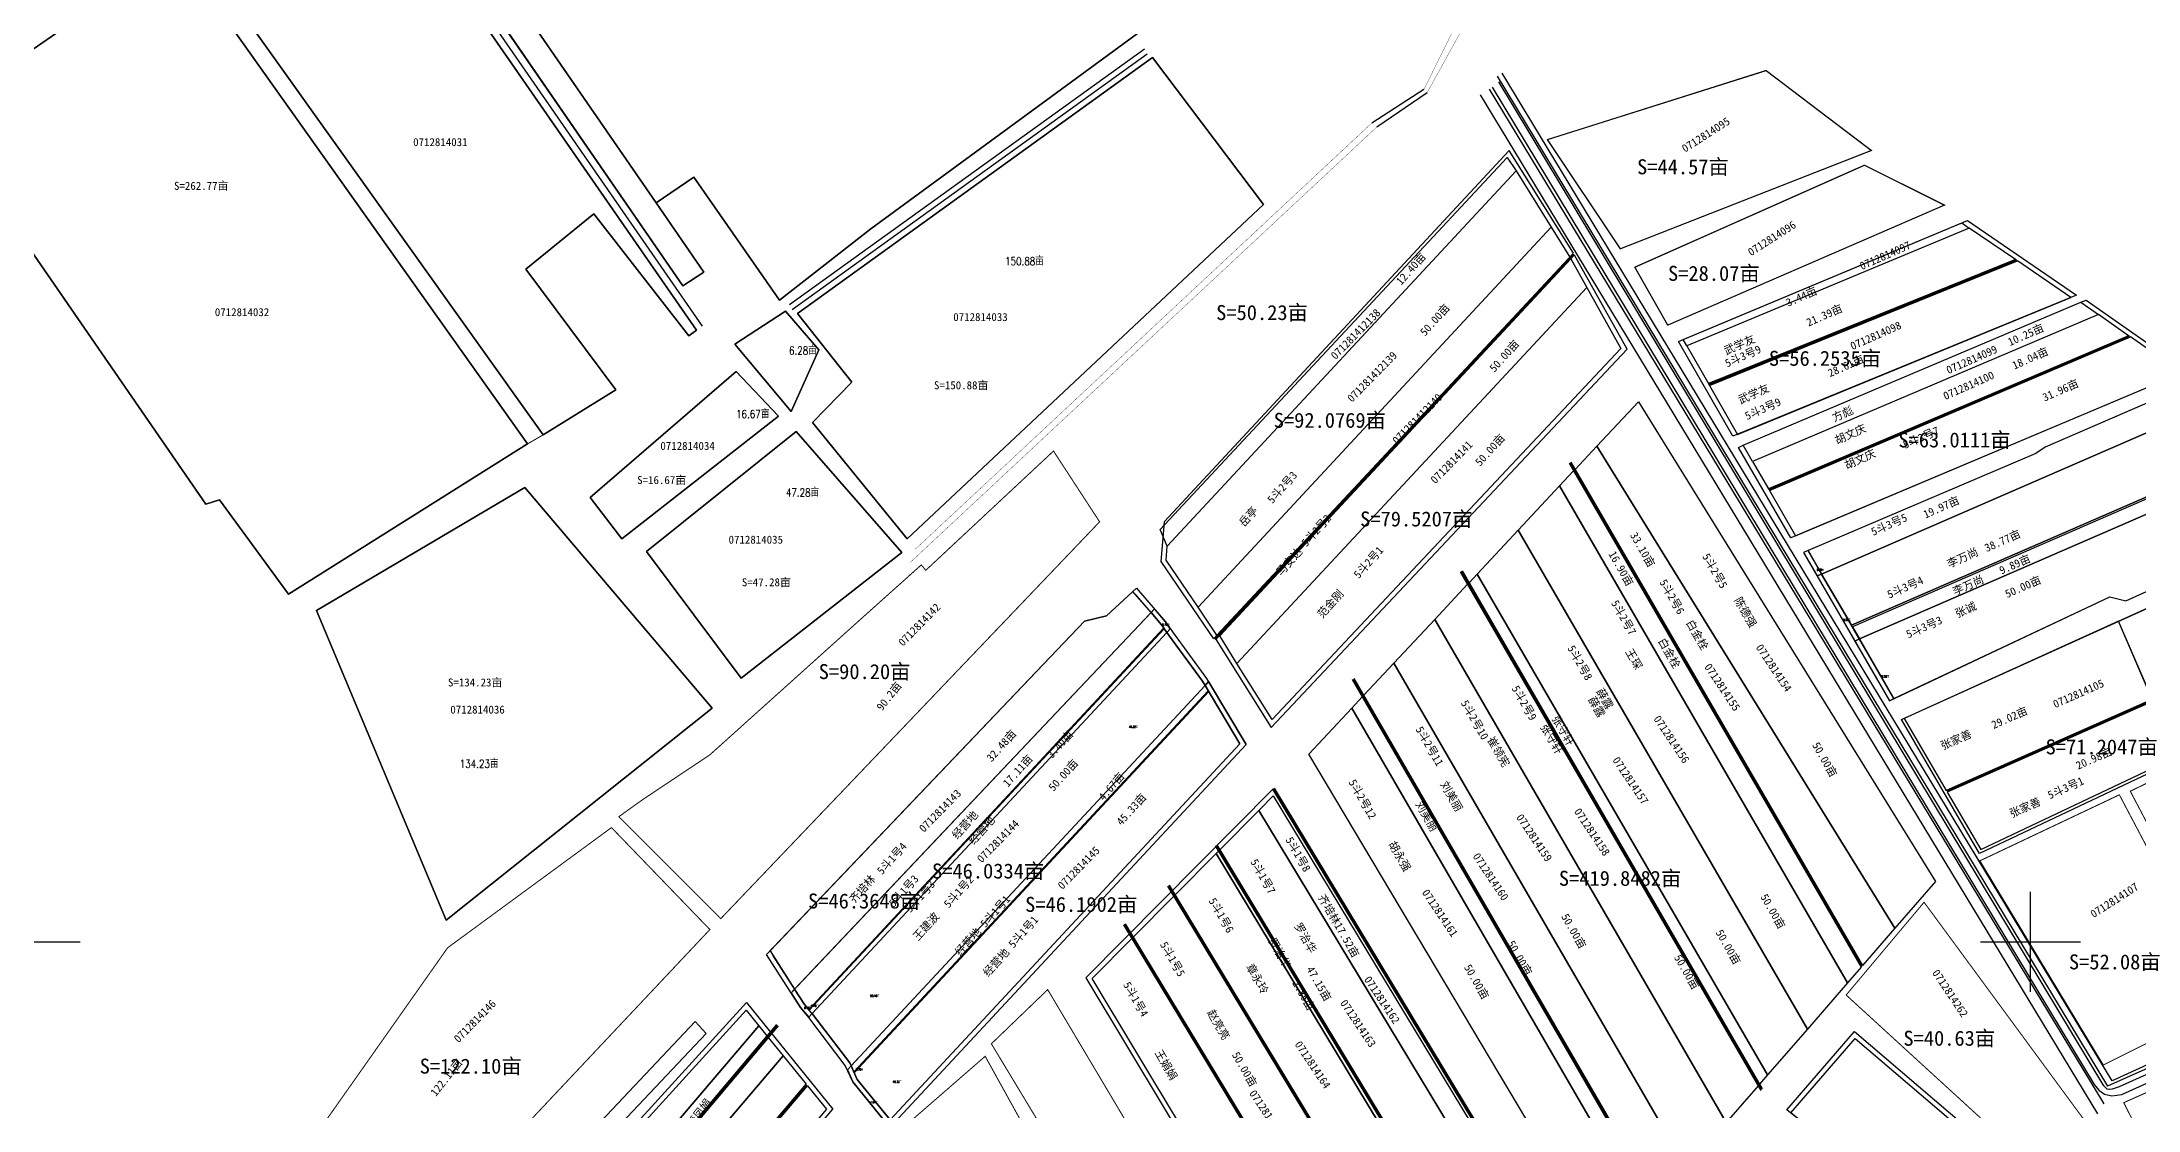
# Model space of a CAD drawing. Extents: x 541673 to 553395, y 4989791 to 4997334.
# Drawn here: x 543012 to 545108, y 4991832 to 4992900 of the extents above; entities that cross this region are included whole.
import ezdxf
from ezdxf.enums import TextEntityAlignment as Align

# ---------------------------------------------------------------- set-up
doc = ezdxf.new("R2010")
doc.units = 0
doc.header["$LTSCALE"] = 10
for name, color, linetype in [('2020.3月分地', 6, 'CONTINUOUS'), ('2021年', 2, 'CONTINUOUS'), ('2022年', 2, 'CONTINUOUS'), ('MJZJ', 4, 'CONTINUOUS'), ('TK', 7, 'CONTINUOUS'), ('出地桩', 7, 'CONTINUOUS'), ('地块名称', 7, 'CONTINUOUS'), ('地籍号', 7, 'CONTINUOUS'), ('承包户', 7, 'CONTINUOUS'), ('林带', 7, 'CONTINUOUS'), ('注记', 1, 'CONTINUOUS'), ('测地框', 7, 'CONTINUOUS'), ('经营地', 6, 'CONTINUOUS'), ('经营地面积', 6, 'CONTINUOUS'), ('路林渠', 7, 'CONTINUOUS'), ('身份地块', 7, 'CONTINUOUS'), ('退界后面积', 7, 'CONTINUOUS'), ('长期合同', 6, 'CONTINUOUS')]:
    doc.layers.add(name, color=color, linetype=linetype)
doc.styles.add('HZ', font='rs.shx', dxfattribs={"width": 0.8, "bigfont": 'hztxt.shx'})
doc.styles.add('宋体', font='SimSun.ttf')

msp = doc.modelspace()

# ---------------------------------------------------------------- linework, layer by layer
at = {"layer": '2020.3月分地', "color": 3, "linetype": 'Continuous'}
for points in [[(544485.8, 4992771.3), (544520.9, 4992714.9), (544167.7, 4992334.7), (544135.7, 4992381.8), (544136.8, 4992395.8)], [(544437.2, 4992357.7), (544727.7, 4991856), (544695.9, 4991819.3), (544404.4, 4992322.6)], [(544446.9, 4992368), (544737.1, 4991866.8), (544729.1, 4991857.6), (544438.7, 4992359.2)], [(544363.6, 4992278.9), (544656.2, 4991773.6), (544626.8, 4991739.7), (544333.3, 4992246.5)], [(544331.9, 4992245), (544625.4, 4991738.1), (544615.4, 4991726.5), (544321.5, 4992233.9)], [(544143.4, 4992045.6), (544450.9, 4991536.5), (544413, 4991491.3), (544102.9, 4992004.6)]]:
    msp.add_lwpolyline(points, close=True, dxfattribs=at)
at = {"layer": '2020.3月分地', "color": 3, "linetype": 'Continuous', "flags": 128}
for points in [[(544120.7, 4992329.4), (544102.6, 4992350.4), (544076.3, 4992326), (544054.2, 4992320.8), (543739.8, 4991991), (543764.3, 4991952.7)], [(544174.7, 4992256.5), (544172.1, 4992260.8), (544138.1, 4992307.1), (544136.5, 4992309.5), (543781.8, 4991928.2), (543782.6, 4991927.3), (543819.4, 4991879), (543820.8, 4991875.9)]]:
    msp.add_lwpolyline(points, close=True, dxfattribs=at)
at = {"layer": '2021年', "color": 4, "linetype": 'Continuous'}
for points in [[(544404.4, 4992322.6), (544695.9, 4991819.3), (544656.2, 4991773.6), (544363.6, 4992278.9)], [(544824.8, 4991903.3), (545072.9, 4991691.4), (545011.4, 4991627.8), (544760.5, 4991829)]]:
    msp.add_lwpolyline(points, close=True, dxfattribs=at)
at = {"layer": '2022年', "color": 4, "linetype": 'Continuous', "flags": 128}
for points in [[(545252, 4992504.3), (545195, 4992543.6), (544791.3, 4992368), (544821, 4992316.8)], [(545267.4, 4992493.7), (545253.9, 4992503), (544822, 4992315.1), (544829, 4992303)], [(545333.1, 4992448.5), (545267.4, 4992493.7), (544829, 4992303), (544863.6, 4992243.4), (545079.6, 4992345), (545095.6, 4992341.1)]]:
    msp.add_lwpolyline(points, close=True, dxfattribs=at)
at = {"layer": 'TK', "linetype": 'Continuous'}
for p, q in [((545000, 4991950), (545000, 4992050)), ((542950, 4992000), (543050, 4992000)), ((544950, 4992000), (545050, 4992000))]:
    msp.add_line(p, q, dxfattribs=at)
at = {"layer": '出地桩', "color": 2, "linetype": 'Continuous'}
for p, q in [((543171, 4991146.6), (543775.8, 4991857.6)), ((543171.5, 4991145.7), (543776.6, 4991857)), ((543172, 4991144.7), (543777.4, 4991856.3))]:
    msp.add_line(p, q, dxfattribs=at)
at = {"layer": '出地桩', "color": 2, "linetype": 'Continuous', "flags": 128}
for points in [[(544183.6, 4992303.4), (544542.8, 4992688.6)], [(544184.4, 4992302.8), (544543.5, 4992687.9)], [(544185.1, 4992302.1), (544544.2, 4992687.3)], [(545252, 4992504.3), (544821, 4992316.8)], [(545253.9, 4992503), (544822, 4992315.1)], [(544539.7, 4992479.5), (544831.5, 4991975.4)], [(544540.5, 4992480), (544832.2, 4991976.2)], [(544538.8, 4992479), (544830.8, 4991974.6)], [(544429.9, 4992370.2), (544730.4, 4991851.4)], [(544430.8, 4992370.7), (544731.1, 4991852.2)], [(544431.7, 4992371.2), (544731.7, 4991853)], [(544124.2, 4992333), (544108.5, 4992316.5)], [(544120.7, 4992329.4), (543760.8, 4991949)], [(543779, 4991931.6), (544133.9, 4992313.2)], [(545198.6, 4992276.6), (544915.9, 4992151.4)], [(545199, 4992275.6), (544916.4, 4992150.5)], [(545199.4, 4992274.7), (544916.9, 4992149.6)], [(544321.9, 4992262.3), (544640.3, 4991712.3)], [(544322.7, 4992262.8), (544641.2, 4991712.8)], [(544323.6, 4992263.3), (544642.1, 4991713.3)], [(543746.3, 4991917.3), (543131.8, 4991187.9)], [(543747, 4991916.6), (543132.6, 4991187.2)], [(543747.8, 4991916), (543133.3, 4991186.6)], [(543828.2, 4991883.9), (543817.1, 4991872)]]:
    msp.add_lwpolyline(points, dxfattribs=at)
for points, elevation in [([(544678, 4992558.5), (544985, 4992682.7)], 280.9), ([(544678.5, 4992557.6), (544986, 4992682)], 280.9), ([(544679, 4992556.7), (544987, 4992681.3)], 280.9), ([(544738, 4992453.3), (545098.2, 4992606.4)], 280.7), ([(544738.5, 4992452.4), (545099.2, 4992605.7)], 280.7), ([(544739, 4992451.5), (545100.2, 4992605.1)], 280.7), ([(544242.1, 4992152.7), (544548.5, 4991645.3)], 280.3), ([(544243, 4992153.2), (544549.4, 4991645.8)], 280.3), ([(544243.8, 4992153.7), (544550.3, 4991646.3)], 280.3), ([(544184.9, 4992095.9), (544492.7, 4991586.2)], 560.7), ([(544185.7, 4992096.5), (544493.4, 4991587)], 560.7), ([(544186.6, 4992097), (544494.1, 4991587.8)], 560.7), ([(544137.3, 4992055.7), (544450.9, 4991536.5)], 560.7), ([(544138.1, 4992056.3), (544454.3, 4991532.8)], 560.7), ([(544139, 4992056.8), (544452.3, 4991538.1)], 560.7), ([(544094.8, 4992018.1), (544413.1, 4991491.1)], 560.7), ([(544093.1, 4992017.1), (544411.7, 4991489.5)], 560.7), ([(544093.9, 4992017.6), (544412.4, 4991490.3)], 560.7)]:
    msp.add_lwpolyline(points, dxfattribs=dict(at, elevation=elevation))
for points in [[(544986, 4992682), (544985, 4992682.7), (544678, 4992558.5), (544678.5, 4992557.6)], [(545099.2, 4992605.7), (545098.2, 4992606.4), (544738, 4992453.3), (544738.5, 4992452.4)], [(544135.2, 4992320.2), (544124.2, 4992333), (544120.7, 4992329.4), (544131.2, 4992317.2), (544133.4, 4992314.1), (544133.9, 4992313.2), (544136.5, 4992309.5), (544140, 4992313.3)], [(544133.4, 4992314.1), (544131.2, 4992317.2), (544120.7, 4992329.4), (543764.3, 4991952.7), (543774.1, 4991937.4), (543778.4, 4991932.3)], [(543779, 4991931.6), (543778.4, 4991932.3), (543774.1, 4991937.4), (543764.3, 4991952.7), (544120.7, 4992329.4), (544131.2, 4992317.2), (544133.4, 4992314.1), (544133.9, 4992313.2)], [(543779, 4991931.6), (543778.4, 4991932.3), (543774.1, 4991937.4), (543764.3, 4991952.7), (544120.7, 4992329.4), (544131.2, 4992317.2), (544133.4, 4992314.1), (544133.9, 4992313.2)], [(543779, 4991931.6), (543778.4, 4991932.3), (543774.1, 4991937.4), (543764.3, 4991952.7), (544120.7, 4992329.4), (544131.2, 4992317.2), (544133.4, 4992314.1), (544133.9, 4992313.2)], [(544133.9, 4992313.2), (544133.4, 4992314.1), (543778.4, 4991932.3), (543779, 4991931.6)], [(543779, 4991931.6), (543778.4, 4991932.3), (544133.4, 4992314.1), (544133.9, 4992313.2)], [(543779, 4991931.6), (543778.4, 4991932.3), (544133.4, 4992314.1), (544133.9, 4992313.2)], [(543817.1, 4991872), (543820.8, 4991875.9), (543826.8, 4991862.4), (543859.9, 4991822), (544209.6, 4992198.1), (544174.7, 4992256.5), (544178.2, 4992260.3), (544215.8, 4992197.5), (543859.6, 4991814.4), (543822.5, 4991859.8)], [(543826.8, 4991862.4), (543820.8, 4991875.9), (543817.1, 4991872), (543822.5, 4991859.8), (543859.6, 4991814.4), (544215.8, 4992197.5), (544178.2, 4992260.3), (544174.7, 4992256.5), (544209.6, 4992198.1), (543859.9, 4991822)], [(544178.4, 4992250.3), (544177.9, 4992251.2), (543823.4, 4991870), (543823.9, 4991869)], [(543774.1, 4991937.4), (543764.3, 4991952.7), (543760.8, 4991949), (543770.1, 4991934.4), (543778.4, 4991924.5), (543781.8, 4991928.2), (543779, 4991931.6), (543778.4, 4991932.3)]]:
    msp.add_lwpolyline(points, close=True, dxfattribs=at)
at = {"layer": '林带', "color": 3, "const_width": 1}
for points in [[(545099.9, 4992150.7), (545205.5, 4992201.7), (545245.6, 4992114.3), (545223.7, 4992092.4), (545282, 4991957.7), (545209.2, 4991943.1)], [(544949.6, 4992081.1), (545089, 4992147.1), (545198.2, 4991939.5), (545073, 4991876.8)], [(544893.7, 4992039.6), (545074.4, 4991793.8), (545030.7, 4991750.1), (544815.8, 4991946.8)], [(545093.4, 4991839.1), (545218.3, 4991894.8), (545252.9, 4991844.8), (545260.2, 4991801.1), (545125.4, 4991775.6)]]:
    msp.add_lwpolyline(points, close=True, dxfattribs=at)
at = {"layer": '测地框', "color": 7, "linetype": 'Continuous', "flags": 128}
for points in [[(543352.8, 4993135.5), (543955.5, 4993552.7), (544290.1, 4993053.4), (544112.2, 4992912.3), (543840.5, 4992713.3), (543749.3, 4992642), (543663.5, 4992765.1), (543625.8, 4992739.2)], [(542548.8, 4993347.5), (542779.5, 4993505), (543142.1, 4993007.5), (542918.9, 4992853), (542927, 4992840.8), (543319.6, 4993112.5), (543666.3, 4992611.8), (543658.7, 4992606.2), (543563.6, 4992728.2), (543495.5, 4992672.8), (543585.7, 4992552.3), (543512.8, 4992507.2), (543164.5, 4992995.8), (543154.2, 4992981.9), (543497.4, 4992498.2), (543258.1, 4992347.7), (543189.4, 4992442.3), (543175.7, 4992437.7)], [(543332.2, 4993121.3), (543352.8, 4993135.5), (543625.8, 4992739.2), (543673.5, 4992669.9), (543652.7, 4992656.2)], [(543876.8, 4992403.3), (544233.1, 4992737.7), (544122.1, 4992884.7), (543767.3, 4992628.7), (543821.7, 4992560), (543782.1, 4992519.5)], [(543767.3, 4992628.7), (544122.1, 4992884.7), (544233.1, 4992737.7), (543876.8, 4992403.3), (543782.1, 4992519.5), (543821.7, 4992560)], [(543704.7, 4992598), (543755.2, 4992630.9), (543788.7, 4992592.2), (543760.9, 4992530.7)], [(543559.9, 4992444.5), (543705.9, 4992570.5), (543748.3, 4992525.8), (543591.4, 4992403.2)], [(545338.4, 4992450.9), (545174.1, 4992564), (545014.8, 4992494.8), (545005.3, 4992488.6), (544773.1, 4992389.4), (544859, 4992241.2), (545079.6, 4992345), (545095.6, 4992341.1)], [(543616.3, 4992390.6), (543765.9, 4992510.5), (543871.4, 4992389.5), (543710.8, 4992263.7)], [(543286.1, 4992331.5), (543494.6, 4992454.6), (543681.8, 4992233.8), (543415.9, 4992021.7)]]:
    msp.add_lwpolyline(points, close=True, dxfattribs=at)
for points, elevation in [([(544517.2, 4992802.6), (544735.7, 4992871.8), (544841.3, 4992791.7), (544590, 4992693.4)], 79), ([(544604.6, 4992675.1), (544834.1, 4992777.1), (544914.2, 4992737.1), (544637.4, 4992616.9)], 92), ([(544702.5, 4992505.8), (544648.1, 4992600.7), (544937, 4992721.5), (545046.2, 4992647)], 280.9), ([(544760.6, 4992404.3), (544708.2, 4992494.6), (544712.8, 4992496.8), (545050.3, 4992640), (545055.9, 4992642.1), (545156.9, 4992571.4)], 280.7), ([(544949.2, 4992088.4), (544871, 4992222.3), (545164.4, 4992355.3), (545223.7, 4992218.6)], 279.6), ([(544372.7, 4991435.7), (544549.4, 4991645.8), (544243, 4992153.2), (544055.6, 4991964)], 280.3), ([(544756.6, 4991832.1), (544824.2, 4991910.3), (545080.2, 4991691.7), (545015.3, 4991624.6)], 280.3)]:
    msp.add_lwpolyline(points, close=True, dxfattribs=dict(at, elevation=elevation))
for points, elevation in [([(544478.9, 4992791.7), (544133.8, 4992420.3)], 281.1), ([(544543, 4992688.9), (544478.9, 4992791.7)], 281.1), ([(544596.7, 4992592.9), (544544.1, 4992687.1)], 280.8), ([(544240.9, 4992214.5), (544596.7, 4992592.9)], 280.8), ([(544760.6, 4992404.3), (544708.2, 4992494.6)], 280.7), ([(544133.8, 4992420.3), (544130.5, 4992380.4), (544183.1, 4992303.2)], 281.1), ([(544773.1, 4992389.4), (544859, 4992241.2)], 280.2), ([(543736.2, 4991987.3), (544054.2, 4992320.8), (544076.3, 4992326), (544106.3, 4992353.8)], 281.3), ([(544185.9, 4992302.2), (544240.9, 4992214.5)], 280.8), ([(543104, 4991261.1), (543298.5, 4991493.4), (543434.3, 4991629.5), (543716.2, 4991939.2)], 281.5), ([(543716.2, 4991939.2), (543802.6, 4991832.5)], 281.5), ([(543186.1, 4991107.9), (543802.6, 4991832.5)], 281.5)]:
    msp.add_lwpolyline(points, dxfattribs=dict(at, elevation=elevation))
at = {"layer": '测地框', "color": 7, "linetype": 'Continuous', "const_width": 1}
msp.add_lwpolyline([(543825.3, 4992318.2), (543891, 4992377.1), (543895.5, 4992371.7), (544023.2, 4992491), (544069.3, 4992420.2), (543690.5, 4992023.2), (543588.5, 4992125.2), (543614, 4992143.4), (543679.6, 4992187.1)], close=True, dxfattribs=at)
at = {"layer": '测地框', "color": 0, "linetype": 'Continuous', "elevation": 281.3, "flags": 128}
msp.add_lwpolyline([(543736.2, 4991987.3), (544054.2, 4992320.8), (544076.3, 4992326), (544106.3, 4992353.8), (544135.2, 4992320.2), (544142.2, 4992310), (544176.3, 4992263.6), (544215.8, 4992197.5), (543859.6, 4991814.4), (543822.5, 4991859.8), (543815, 4991876.4), (543778.7, 4991924.2), (543770.1, 4991934.4)], close=True, dxfattribs=at)
msp.add_lwpolyline([(544105.9, 4992346.6), (544105.9, 4992346.6), (544131.2, 4992317.2), (544138.1, 4992307.1), (544172.1, 4992260.8), (544209.6, 4992198.1), (543859.9, 4991822), (543826.8, 4991862.4), (543819.4, 4991879), (543782.6, 4991927.3), (543774.1, 4991937.4), (543742.6, 4991986.7)], dxfattribs=at)
at = {"layer": '测地框', "color": 1, "linetype": 'Continuous', "flags": 128}
for points in [[(545121.9, 4992242.6), (545088, 4992320.7), (544873.8, 4992223.6), (544915.9, 4992151.4)], [(545146.7, 4992185.4), (545122.7, 4992240.8), (544916.9, 4992149.6), (544950.4, 4992092.3)]]:
    msp.add_lwpolyline(points, close=True, dxfattribs=at)
at = {"layer": '测地框', "color": 7, "const_width": 1}
msp.add_lwpolyline([(543417.4, 4991994.1), (543581.2, 4992114.3), (543679.6, 4992012.3), (543333.6, 4991644.5), (543231.6, 4991717.3), (543235.3, 4991735.5)], close=True, dxfattribs=at)
at = {"layer": '测地框', "color": 7, "linetype": 'Continuous'}
msp.add_lwpolyline([(543664.9, 4991920.2), (543676, 4991908.4), (543088.1, 4991285.5), (543077.8, 4991297.7)], close=True, dxfattribs=at)
at = {"layer": '经营地', "color": 5, "linetype": 'Continuous'}
msp.add_line((544863.6, 4992243.4), (544777.8, 4992391.4), dxfattribs=at)
at = {"layer": '经营地', "color": 5, "const_width": 1}
for points in [[(544517.2, 4992802.6), (544735.7, 4992871.8), (544841.3, 4992791.7), (544590, 4992693.4)], [(544604.6, 4992675.1), (544834.1, 4992777.1), (544914.2, 4992737.1), (544637.4, 4992616.9)], [(543961.1, 4991898), (544017.4, 4991952.2), (544333.3, 4991420.5), (544282.2, 4991365.2)], [(543842.3, 4991787.5), (543954.9, 4991885.5), (544009.1, 4991787.5), (544256.2, 4991327.7), (544179, 4991229.7), (544131.1, 4991325.6)]]:
    msp.add_lwpolyline(points, close=True, dxfattribs=at)
at = {"layer": '经营地', "color": 5, "linetype": 'Continuous'}
for points in [[(544476.9, 4992784.8), (544485.8, 4992771.3), (544136.8, 4992395.8), (544129.8, 4992412.6)], [(544652.7, 4992602.7), (544931.5, 4992719.2), (544938.9, 4992714.1), (544656.5, 4992596.1)], [(545088, 4992320.7), (545161.6, 4992354.1), (545219.8, 4992220.1), (545146.7, 4992185.4)]]:
    msp.add_lwpolyline(points, close=True, dxfattribs=at)
at = {"layer": '经营地', "color": 5, "linetype": 'Continuous', "flags": 128}
msp.add_lwpolyline([(545195, 4992543.6), (545168.7, 4992561.7), (545014.8, 4992494.8), (545005.3, 4992488.6), (544777.8, 4992391.4), (544791.3, 4992368)], close=True, dxfattribs=at)
at = {"layer": '经营地', "color": 2, "linetype": 'Continuous', "flags": 128}
for points in [[(544133.4, 4992314.1), (544131.2, 4992317.2), (544120.7, 4992329.4), (543764.3, 4991952.7), (543774.1, 4991937.4), (543778.4, 4991932.3)], [(544136.5, 4992309.5), (544133.9, 4992313.2), (543779, 4991931.6), (543781.8, 4991928.2)], [(544177.9, 4992251.2), (544174.7, 4992256.5), (543820.8, 4991875.9), (543823.4, 4991870)], [(544209.6, 4992198.1), (544178.4, 4992250.3), (543823.9, 4991869), (543826.8, 4991862.4), (543859.9, 4991822)]]:
    msp.add_lwpolyline(points, close=True, dxfattribs=at)
at = {"layer": '路林渠', "color": 6, "linetype": 'Continuous'}
for p, q in [((542927, 4992840.8), (543955.5, 4993552.7)), ((543666.3, 4992611.8), (543319.6, 4993112.5)), ((543672.1, 4992616), (543325.6, 4993116.7)), ((543332.2, 4993121.3), (543652.7, 4992656.2)), ((543759.3, 4992637.5), (544114.1, 4992893.5)), ((543762, 4992632.6), (544116.9, 4992888.5))]:
    msp.add_line(p, q, dxfattribs=at)
at = {"layer": '路林渠', "color": 7, "linetype": 'Continuous'}
for p, q in [((544393.6, 4992852.7), (544341.4, 4992819.1)), ((544396.7, 4992849.3), (544346.4, 4992815.1))]:
    msp.add_line(p, q, dxfattribs=at)
at = {"layer": '路林渠', "color": 6, "linetype": 'Continuous', "const_width": 1, "flags": 128}
msp.add_lwpolyline([(543164.5, 4992995.8), (543154.2, 4992981.9), (543497.4, 4992498.2), (543512.8, 4992507.2)], close=True, dxfattribs=at)
at = {"layer": '路林渠', "color": 7, "linetype": 'Continuous', "const_width": 0.3, "flags": 128}
for points in [[(544426.1, 4992918.4), (544393.6, 4992852.7)], [(544396.7, 4992849.3), (544434, 4992916.9)], [(543880, 4992379.6), (544346.4, 4992815.1)], [(543885.2, 4992393), (544341.4, 4992819.1)]]:
    msp.add_lwpolyline(points, dxfattribs=at)
at = {"layer": '路林渠', "color": 3, "linetype": 'Continuous', "flags": 128}
for points, elevation in [([(544466.9, 4992866), (545077, 4991855.5)], 283.3), ([(544466.9, 4992866), (545077, 4991855.5)], 283.3), ([(545081.9, 4991861), (544471.9, 4992869)], 278.8), ([(545081.9, 4991861), (544471.9, 4992869)], 278.8), ([(544449.8, 4992847.2), (545067.1, 4991828)], 282), ([(544449.8, 4992847.2), (545067.1, 4991828)], 282), ([(544458.8, 4992853.1), (545073.6, 4991838)], 282.2), ([(544458.8, 4992853.1), (545073.6, 4991838)], 282.2), ([(545643.7, 4992108.6), (545077, 4991855.5)], 279.2), ([(545643.7, 4992108.6), (545077, 4991855.5)], 279.2), ([(545639.7, 4992116.2), (545081.9, 4991861)], 278.8), ([(545639.7, 4992116.2), (545081.9, 4991861)], 278.8)]:
    msp.add_lwpolyline(points, dxfattribs=dict(at, elevation=elevation))
at = {"layer": '路林渠', "color": 5, "linetype": 'Continuous', "flags": 128}
for points, elevation in [([(545649, 4992107.5), (545088.9, 4991854.9), (545081.8, 4991852.5), (545079, 4991852.2), (545076.9, 4991852.7), (545075, 4991854.2), (545073.5, 4991855.9), (544468.5, 4992860.5)], 280.2), ([(545649, 4992107.5), (545088.9, 4991854.9), (545081.8, 4991852.5), (545079, 4991852.2), (545076.9, 4991852.7), (545075, 4991854.2), (545073.5, 4991855.9), (544468.5, 4992860.5)], 280.2), ([(544462, 4992854.9), (545063.8, 4991857.2), (545068.4, 4991851.5), (545074, 4991847.6), (545081.6, 4991845.8), (545091.3, 4991847.3), (545649.5, 4992100.3)], 283.2), ([(544462, 4992854.9), (545063.8, 4991857.2), (545068.4, 4991851.5), (545074, 4991847.6), (545081.6, 4991845.8), (545091.3, 4991847.3), (545649.5, 4992100.3)], 283.2)]:
    msp.add_lwpolyline(points, dxfattribs=dict(at, elevation=elevation))
at = {"layer": '路林渠', "color": 2, "linetype": 'Continuous', "flags": 128}
msp.add_lwpolyline([(544821, 4992316.8), (545252, 4992504.3), (545253.9, 4992503), (544822, 4992315.1)], close=True, dxfattribs=at)
at = {"layer": '路林渠', "color": 3, "linetype": 'Continuous', "flags": 128}
for points in [[(544777.8, 4992391.4), (544773.1, 4992389.4), (544786.7, 4992366), (544791.3, 4992368)], [(544791.3, 4992368), (544786.7, 4992366), (544824.4, 4992300.9), (544829, 4992303), (544822, 4992315.1), (544821, 4992316.8)], [(544829, 4992303), (544824.4, 4992300.9), (544859, 4992241.2), (544863.6, 4992243.4)]]:
    msp.add_lwpolyline(points, close=True, dxfattribs=at)
at = {"layer": '身份地块', "color": 1, "linetype": 'Continuous'}
for points in [[(544520.9, 4992714.9), (544539.5, 4992685.1), (544186.6, 4992306.9), (544167.7, 4992334.7)], [(544540.5, 4992683.2), (544556.5, 4992654.6), (544206.6, 4992278.6), (544189.4, 4992306)], [(544556.5, 4992654.6), (544590.6, 4992593.7), (544241.7, 4992222.6), (544206.6, 4992278.6)], [(544712.8, 4992496.8), (545050.3, 4992640), (545068, 4992627.5), (544722.1, 4992480.7)], [(544608.1, 4992540.4), (544905, 4992060.3), (544864.6, 4992013.7), (544566.4, 4992495.8)], [(544566.4, 4992495.8), (544864.6, 4992013.7), (544832.1, 4991976.4), (544544.8, 4992472.7)], [(544543.3, 4992471.2), (544830.8, 4991974.8), (544817.2, 4991959.1), (544529.3, 4992456.2)], [(544529.3, 4992456.2), (544817.2, 4991959.1), (544777, 4991912.8), (544488, 4992412)], [(544488, 4992412), (544777, 4991912.8), (544737.1, 4991866.8), (544446.9, 4992368)], [(544321.5, 4992233.9), (544615.4, 4991726.5), (544578.5, 4991684), (544278.6, 4992187.9)], [(544242.9, 4992146), (544544.1, 4991647.3), (544530.5, 4991631.2), (544228.4, 4992131.4)], [(544228.4, 4992131.4), (544530.5, 4991631.2), (544494.1, 4991587.8), (544189.5, 4992092.1)], [(544185.7, 4992088.3), (544490.5, 4991583.6), (544452.3, 4991538.1), (544144.9, 4992047)], [(544188.1, 4992090.6), (544492.7, 4991586.2), (544490.5, 4991583.6), (544185.7, 4992088.3)], [(544101.5, 4992003.2), (544411.6, 4991489.7), (544373.4, 4991444.3), (544061.9, 4991963.2)], [(543437.9, 4991626), (543716, 4991931.6), (543728.5, 4991916.1), (543133.5, 4991216.7), (543110, 4991260.5), (543302.2, 4991490)], [(543728.5, 4991916.1), (543736.7, 4991905.9), (543142.3, 4991200.3), (543133.5, 4991216.7)], [(543738, 4991904.4), (543752.9, 4991886), (543152.8, 4991180.6), (543143.3, 4991198.4)], [(543752.9, 4991886), (543775.8, 4991857.6), (543171, 4991146.6), (543152.8, 4991180.6)], [(543777.1, 4991856), (543796.1, 4991832.6), (543187.1, 4991116.7), (543172, 4991144.7)]]:
    msp.add_lwpolyline(points, close=True, dxfattribs=at)
at = {"layer": '身份地块', "color": 1, "linetype": 'Continuous', "flags": 128}
for points in [[(544985, 4992682.7), (544938.9, 4992714.1), (544656.5, 4992596.1), (544678, 4992558.5)], [(545040.6, 4992644.7), (544987, 4992681.3), (544679, 4992556.7), (544707.1, 4992507.7)], [(545098.2, 4992606.4), (545068, 4992627.5), (544722.1, 4992480.7), (544738, 4992453.3)], [(545151.5, 4992569.2), (545100.2, 4992605.1), (544739, 4992451.5), (544765.2, 4992406.3)]]:
    msp.add_lwpolyline(points, close=True, dxfattribs=at)
at = {"layer": '长期合同', "color": 6, "linetype": 'Continuous', "flags": 128}
for points in [[(543955.5, 4993552.7), (543352.8, 4993135.5), (543625.8, 4992739.2), (543663.5, 4992765.1), (543749.3, 4992642), (543840.5, 4992713.3), (544112.2, 4992912.3), (544290.1, 4993053.4)], [(542779.5, 4993505), (542548.8, 4993347.5), (543175.7, 4992437.7), (543189.4, 4992442.3), (543258.1, 4992347.7), (543497.4, 4992498.2), (543154.2, 4992981.9), (543164.5, 4992995.8), (543512.8, 4992507.2), (543585.7, 4992552.3), (543495.5, 4992672.8), (543563.6, 4992728.2), (543658.7, 4992606.2), (543666.3, 4992611.8), (543319.6, 4993112.5), (542927, 4992840.8), (542918.9, 4992853), (543142.1, 4993007.5)], [(543352.8, 4993135.5), (543332.2, 4993121.3), (543652.7, 4992656.2), (543673.5, 4992669.9), (543625.8, 4992739.2)], [(544233.1, 4992737.7), (544122.1, 4992884.7), (543767.3, 4992628.7), (543821.7, 4992560), (543782.1, 4992519.5), (543876.8, 4992403.3)], [(543788.7, 4992592.2), (543755.2, 4992630.9), (543704.7, 4992598), (543760.9, 4992530.7)], [(543748.3, 4992525.8), (543705.9, 4992570.5), (543559.9, 4992444.5), (543591.4, 4992403.2)], [(543765.9, 4992510.5), (543616.3, 4992390.6), (543710.8, 4992263.7), (543871.4, 4992389.5)], [(543681.8, 4992233.8), (543494.6, 4992454.6), (543286.1, 4992331.5), (543415.9, 4992021.7)]]:
    msp.add_lwpolyline(points, close=True, dxfattribs=at)

# ---------------------------------------------------------------- texts
at = {"layer": '2020.3月分地', "color": 3, "linetype": 'Continuous', "style": '宋体'}
for s, rotation, p in [('50.00亩', 48.246, (544404.3, 4992622.5, 280.7)), ('岳亭', 48.246, (544217.8, 4992425.6, 280.7)), ('张守轩', 299.7948, (544521.6, 4992203.1, -279.9)), ('张守轩', 299.7948, (544533.1, 4992211.5, -279.9)), ('50.00亩', 48.246, (544032.7, 4992167, 280.7)), ('刘美丽', 299.7948, (544421.5, 4992145.8, -279.9)), ('刘美丽', 299.7948, (544396.7, 4992125.8, -279.9)), ('5斗1号2', 48.246, (543928.1, 4992050.3, 280.7)), ('王建波', 48.246, (543895.5, 4992015.6, 280.7)), ('50.00亩', 299.7948, (544656.6, 4991970, -279.9)), ('赵亮亮', 299.7948, (544188.4, 4991917.3, -279.9)), ('50.00亩', 299.7948, (544214.5, 4991872.7, 280.7))]:
    msp.add_text(s, height=8, rotation=rotation, dxfattribs=at).set_placement(p, align=Align.MIDDLE)
at = {"layer": '2021年', "color": 4, "linetype": 'Continuous', "style": '宋体'}
for s, p in [('崔领宪', (544468.4, 4992190.3, -279.9)), ('50.00亩', (544543.8, 4992010.9, -279.9))]:
    msp.add_text(s, height=8, rotation=299.7948, dxfattribs=at).set_placement(p, align=Align.MIDDLE)
at = {"layer": '2022年', "color": 4, "linetype": 'Continuous', "style": '宋体'}
for s, p in [('19.97亩', (544910.8, 4992435.1, -279.9)), ('5斗3号5', (544858.6, 4992417.7, -279.9)), ('38.77亩', (544972, 4992401.5, -279.9)), ('李万尚', (544932.1, 4992384.5, -279.9)), ('9.89亩', (544984.3, 4992377.9, -279.9)), ('5斗3号4', (544874.7, 4992354.9, -279.9)), ('李万尚', (544937.7, 4992357, -279.9)), ('50.00亩', (544992.5, 4992355.5, -279.9)), ('张诚', (544935.2, 4992332.4, -279.9)), ('5斗3号3', (544893.6, 4992315.1, -279.9))]:
    msp.add_text(s, height=8, rotation=23.953, dxfattribs=at).set_placement(p, align=Align.MIDDLE)
at = {"layer": '2022年', "color": 2, "linetype": 'Continuous', "style": 'HZ', "width": 0.8}
for s, p in [('0.20亩', (544786.5, 4992371.3)), ('0.56亩', (544812.8, 4992321)), ('0.52亩', (544851.3, 4992264.5))]:
    msp.add_text(s, height=2, dxfattribs=at).set_placement(p)
at = {"layer": 'MJZJ', "color": 1, "linetype": 'Continuous', "style": '宋体'}
for s, p in [('S=262.77亩', (543171, 4992756.6)), ('S=150.88亩', (543930.9, 4992557.1)), ('S=16.67亩', (543631.4, 4992462.3)), ('S=47.28亩', (543736.1, 4992360)), ('S=134.23亩', (543444.9, 4992259.8))]:
    msp.add_text(s, height=8, dxfattribs=at).set_placement(p, align=Align.MIDDLE)
at = {"layer": '出地桩', "color": 2, "linetype": 'Continuous', "style": 'HZ', "width": 0.8}
for s, p in [('0.19亩', (544131.8, 4992316.4)), ('49.22亩', (544098.6, 4992214.1)), ('0.23亩', (543774, 4991932.9)), ('0.78亩', (543780.7, 4991934.9)), ('53.40亩', (543840, 4991944.9)), ('0.78亩', (543825.5, 4991871.4)), ('45.33亩', (543862.4, 4991858.9)), ('4.94亩', (543840, 4991838.5))]:
    msp.add_text(s, height=2, dxfattribs=at).set_placement(p)
at = {"layer": '地块名称', "color": 1, "linetype": 'Continuous', "style": '宋体'}
for s, rotation, p in [('5斗3号9', 23.953, (544712.5, 4992586.2, -279.9)), ('5斗3号9', 23.953, (544732.4, 4992533.5, -279.9)), ('5斗2号3', 48.246, (544251.7, 4992454.9, 280.7)), ('5斗2号2', 48.246, (544285.6, 4992411.7, 280.7)), ('5斗2号1', 48.246, (544337.9, 4992379.9, 280.7)), ('5斗2号8', 299.7948, (544549.9, 4992279.4, -279.9)), ('5斗2号9', 299.7948, (544494.2, 4992239.2, -279.9)), ('5斗2号10', 299.7948, (544444.7, 4992222.2, -279.9)), ('5斗2号11', 299.7948, (544399.5, 4992195.9, -279.9)), ('5斗3号1', 23.953, (545035.2, 4992154.2, -279.9)), ('5斗1号1', 48.246, (543964.7, 4992030.7, 280.7)), ('5斗1号1', 48.246, (543992.8, 4992010.2, 280.7))]:
    msp.add_text(s, height=8, rotation=rotation, dxfattribs=at).set_placement(p, align=Align.MIDDLE)
at = {"layer": '地籍号', "color": 1, "linetype": 'Continuous', "style": '宋体'}
for s, rotation, p in [('0712814095', 32.6786, (544675.5, 4992807.4)), ('0712814096', 32.6786, (544741.5, 4992703.8)), ('0712814097', 24, (544854.8, 4992686.6, 280.9)), ('071281412138', 45.5565, (544325.3, 4992608, 281.1)), ('0712814098', 24, (544845.4, 4992606.5)), ('071281412139', 45.5565, (544341.8, 4992565.3, 281.1)), ('0712814099', 24, (544941.4, 4992582.5)), ('0712814100', 24, (544938.3, 4992556.6)), ('071281412140', 45.5565, (544386.9, 4992523.2, 281.1)), ('0712814141', 45.5565, (544421.2, 4992479.9)), ('0712814142', 45.5565, (543889, 4992317.3)), ('0712814154', 303.7524, (544743.5, 4992274)), ('0712814155', 303.7524, (544692, 4992254.7)), ('0712814105', 24, (545048.1, 4992248.3)), ('0712814156', 303.7524, (544641.2, 4992202.6)), ('0712814157', 303.7524, (544600.2, 4992161.3)), ('0712814159', 303.7524, (544503.9, 4992104.1)), ('0712814158', 303.7524, (544561.7, 4992109.9)), ('0712814144', 45.5565, (543967.7, 4992100.7)), ('0712814160', 303.7524, (544460.4, 4992065.1)), ('0712814161', 303.7524, (544409.6, 4992028.8)), ('0712814107', 32.6786, (545084, 4992041.6)), ('0712814262', 303.7524, (544919.8, 4991948.5)), ('0712814146', 45.5565, (543444.6, 4991920.7)), ('0712814163', 303.7524, (544327.8, 4991918.4)), ('0712814165', 303.7524, (544236.9, 4991828))]:
    msp.add_text(s, height=8, rotation=rotation, dxfattribs=at).set_placement(p, align=Align.MIDDLE)
for s, p in [('0712814031', (543410.1, 4992800)), ('0712814032', (543211.8, 4992629.9)), ('0712814033', (543950.2, 4992625)), ('0712814034', (543657.3, 4992496.1)), ('0712814035', (543725.5, 4992402.3)), ('0712814036', (543447.3, 4992232.3))]:
    msp.add_text(s, height=8, dxfattribs=at).set_placement(p, align=Align.MIDDLE)
at = {"layer": '承包户', "color": 1, "linetype": 'Continuous', "style": '宋体'}
for s, rotation, p in [('武学友', 23.953, (544708.9, 4992597.6, -279.9)), ('武学友', 23.953, (544723.2, 4992548.5, -279.9)), ('马安达', 48.246, (544258.7, 4992380.5, 280.7)), ('范金刚', 48.246, (544299.8, 4992338.4, 280.7)), ('薛露', 299.7948, (544574.7, 4992243.4, -279.9)), ('薛露', 299.7948, (544566.5, 4992235.1, -279.9)), ('张家善', 23.953, (544925.6, 4992202.4, -279.9)), ('张家善', 23.953, (544994.6, 4992134.7, -279.9)), ('康凤娟', 51.8211, (543668.5, 4991828.8, 280.2))]:
    msp.add_text(s, height=8, rotation=rotation, dxfattribs=at).set_placement(p, align=Align.MIDDLE)
at = {"layer": '注记', "color": 0, "linetype": 'Continuous', "style": '宋体'}
for s, p in [('S=44.57亩', (544652.7, 4992775.7)), ('S=28.07亩', (544683.6, 4992669.1)), ('S=50.23亩', (544231.8, 4992629.9)), ('S=56.2535亩', (544794.7, 4992584.1)), ('S=92.0769亩', (544299.6, 4992522.1)), ('S=63.0111亩', (544924.2, 4992502.5)), ('S=79.5207亩', (544386, 4992423.4)), ('S=90.20亩', (543834.4, 4992270.7)), ('S=71.2047亩', (545071.4, 4992195.4)), ('S=46.0334亩', (543957.9, 4992071.2)), ('S=419.8482亩', (544589.8, 4992063.9)), ('S=46.3648亩', (543833.9, 4992041.2)), ('S=46.1902亩', (544051, 4992037.8)), ('S=52.08亩', (545084.5, 4991980.3)), ('S=40.63亩', (544919, 4991903.9)), ('S=122.10亩', (543440.5, 4991876))]:
    msp.add_text(s, height=15, dxfattribs=at).set_placement(p, align=Align.MIDDLE)
at = {"layer": '经营地', "color": 1, "linetype": 'Continuous', "style": '宋体'}
msp.add_text('4.67亩', height=8, rotation=49.5843, dxfattribs=at).set_placement((544073.6, 4992140.5))
for s, rotation, p in [('45.33亩', 48.246, (544100.8, 4992132.8, 280.7)), ('0712814145', 45.5565, (544048.4, 4992074)), ('经营地', 48.246, (543937.5, 4992000.2, 280.7)), ('经营地', 48.246, (543965.6, 4991979.6, 280.7))]:
    msp.add_text(s, height=8, rotation=rotation, dxfattribs=at).set_placement(p, align=Align.MIDDLE)
at = {"layer": '经营地面积', "color": 5, "linetype": 'Continuous', "style": '宋体'}
for s, rotation, p in [('12.40亩', 48.246, (544380.4, 4992673.5, 561.8)), ('3.44亩', 23.953, (544771, 4992645.8, -279.9))]:
    msp.add_text(s, height=8, rotation=rotation, dxfattribs=at).set_placement(p, align=Align.MIDDLE)
at = {"layer": '身份地块', "color": 1, "linetype": 'Continuous', "style": '宋体'}
for s, rotation, p in [('10.25亩', 23.953, (544995.3, 4992607.6, -279.9)), ('18.04亩', 23.953, (544999.7, 4992584.1, -279.9)), ('31.96亩', 23.953, (545030, 4992552.1, -279.9)), ('方彪', 23.953, (544812.1, 4992528.4, -279.9)), ('胡文庆', 23.953, (544819.9, 4992508.2, -279.9)), ('5斗3号7', 23.953, (544890.5, 4992504.7, -279.9)), ('胡文庆', 23.953, (544829.6, 4992483.2, -279.9)), ('33.10亩', 299.7948, (544612.6, 4992392.5, -279.9)), ('16.90亩', 299.7948, (544591.1, 4992373.6, -279.9)), ('5斗2号5', 299.7948, (544684.8, 4992371.3, -279.9)), ('5斗2号6', 299.7948, (544641.9, 4992345.4, -279.9)), ('5斗2号7', 299.7948, (544593.6, 4992324.6, -279.9)), ('陈德强', 299.7948, (544715.4, 4992329.9, -279.9)), ('白金栓', 299.7948, (544667.2, 4992307.3, -279.9)), ('王琛', 299.7948, (544603.6, 4992282.9, -279.9)), ('白金栓', 299.7948, (544639.2, 4992289, -279.9)), ('32.48亩', 48.246, (543970.8, 4992196.5, 280.7)), ('50.00亩', 299.7948, (544794.7, 4992182.5, -279.9)), ('0712814143', 45.5565, (543909.8, 4992131.1)), ('5斗2号12', 299.7948, (544332.5, 4992142.9, -279.9)), ('5斗1号8', 299.7948, (544268.1, 4992087.7, -279.9)), ('5斗1号4', 48.246, (543861.3, 4992083.6, 280.7)), ('5斗1号7', 299.7948, (544232.9, 4992065.6, -279.9)), ('胡永强', 299.7948, (544369.6, 4992085.8, -279.9)), ('齐培林', 48.246, (543831.8, 4992053, 280.7)), ('5斗1号6', 299.7948, (544191.2, 4992026.7, -279.9)), ('齐培林', 299.7948, (544299.2, 4992032.6, -279.9)), ('50.00亩', 299.7948, (544742.9, 4992030.7, -279.9)), ('罗治华', 299.7948, (544275.3, 4992004.1, -279.9)), ('17.52亩', 299.7948, (544316.9, 4992002, 280.7)), ('5斗1号5', 299.7948, (544142.5, 4991982.9, -279.9)), ('罗治华', 299.7948, (544249.6, 4991988.8, -279.9)), ('章永玲', 299.7948, (544227.3, 4991963.2, -279.9)), ('50.00亩', 299.7948, (544446.6, 4991960.2, -279.9)), ('5斗1号4', 299.7948, (544105.7, 4991942.7, -279.9)), ('5斗1号4', 299.7948, (544105.7, 4991942.7, -279.9)), ('2.85亩', 299.7948, (544273.5, 4991946.7, 280.7)), ('47.15亩', 299.7948, (544289, 4991958.3, 280.7)), ('0712814162', 303.7524, (544351.7, 4991941.9)), ('王娟娟', 299.7948, (544136.1, 4991877, -279.9)), ('王娟娟', 299.7948, (544136.1, 4991877, -279.9)), ('0712814164', 303.7524, (544282.4, 4991877))]:
    msp.add_text(s, height=8, rotation=rotation, dxfattribs=at).set_placement(p, align=Align.MIDDLE)
at = {"layer": '退界后面积', "color": 1, "linetype": 'Continuous', "style": '宋体'}
for s, rotation, p in [('21.39亩', 23.953, (544793.9, 4992627.1, -279.9)), ('50.00亩', 48.246, (544473.7, 4992586.4, 280.7)), ('28.61亩', 23.953, (544815.4, 4992576.5, -279.9)), ('50.00亩', 48.246, (544459.4, 4992492.3, 280.7)), ('29.02亩', 23.953, (544979, 4992224.5, -279.9)), ('3.40亩', 48.246, (544029.5, 4992197.9, 280.7)), ('17.11亩', 48.246, (543987.2, 4992171.4, 280.7)), ('20.98亩', 23.953, (545063.4, 4992183.8, -279.9)), ('经营地', 48.246, (543934.5, 4992117.2, 280.7)), ('经营地', 48.246, (543951.1, 4992111.8, 280.7)), ('5斗1号3', 48.246, (543873.1, 4992051.1, 280.7)), ('5斗1号3', 48.246, (543889.6, 4992045.6, 280.7)), ('50.00亩', 299.7948, (544698.2, 4991995, -279.9))]:
    msp.add_text(s, height=8, rotation=rotation, dxfattribs=at).set_placement(p, align=Align.MIDDLE)
at = {"layer": '退界后面积', "color": 7, "linetype": 'Continuous', "style": '宋体'}
for s, p in [('90.2亩', (543858.5, 4992246, 280.2)), ('122.11亩', (543415.8, 4991864.6, 280.2))]:
    msp.add_text(s, height=8, rotation=51.8211, dxfattribs=at).set_placement(p, align=Align.MIDDLE)
at = {"layer": '退界后面积', "color": 3, "linetype": 'Continuous', "style": '宋体'}
msp.add_text('50.00亩', height=8, rotation=299.7948, dxfattribs=at).set_placement((544489.8, 4991984, -279.9), align=Align.MIDDLE)
at = {"layer": '长期合同', "color": 6, "linetype": 'Continuous', "style": 'HZ', "width": 0.8}
for s, p in [('150.88亩', (543974.8, 4992676.9)), ('6.28亩', (543758.7, 4992587.5)), ('16.67亩', (543705.8, 4992524)), ('47.28亩', (543755.6, 4992445.5)), ('134.23亩', (543429.5, 4992174.1))]:
    msp.add_text(s, height=8, dxfattribs=at).set_placement(p)

doc.saveas('drawing.dxf')
